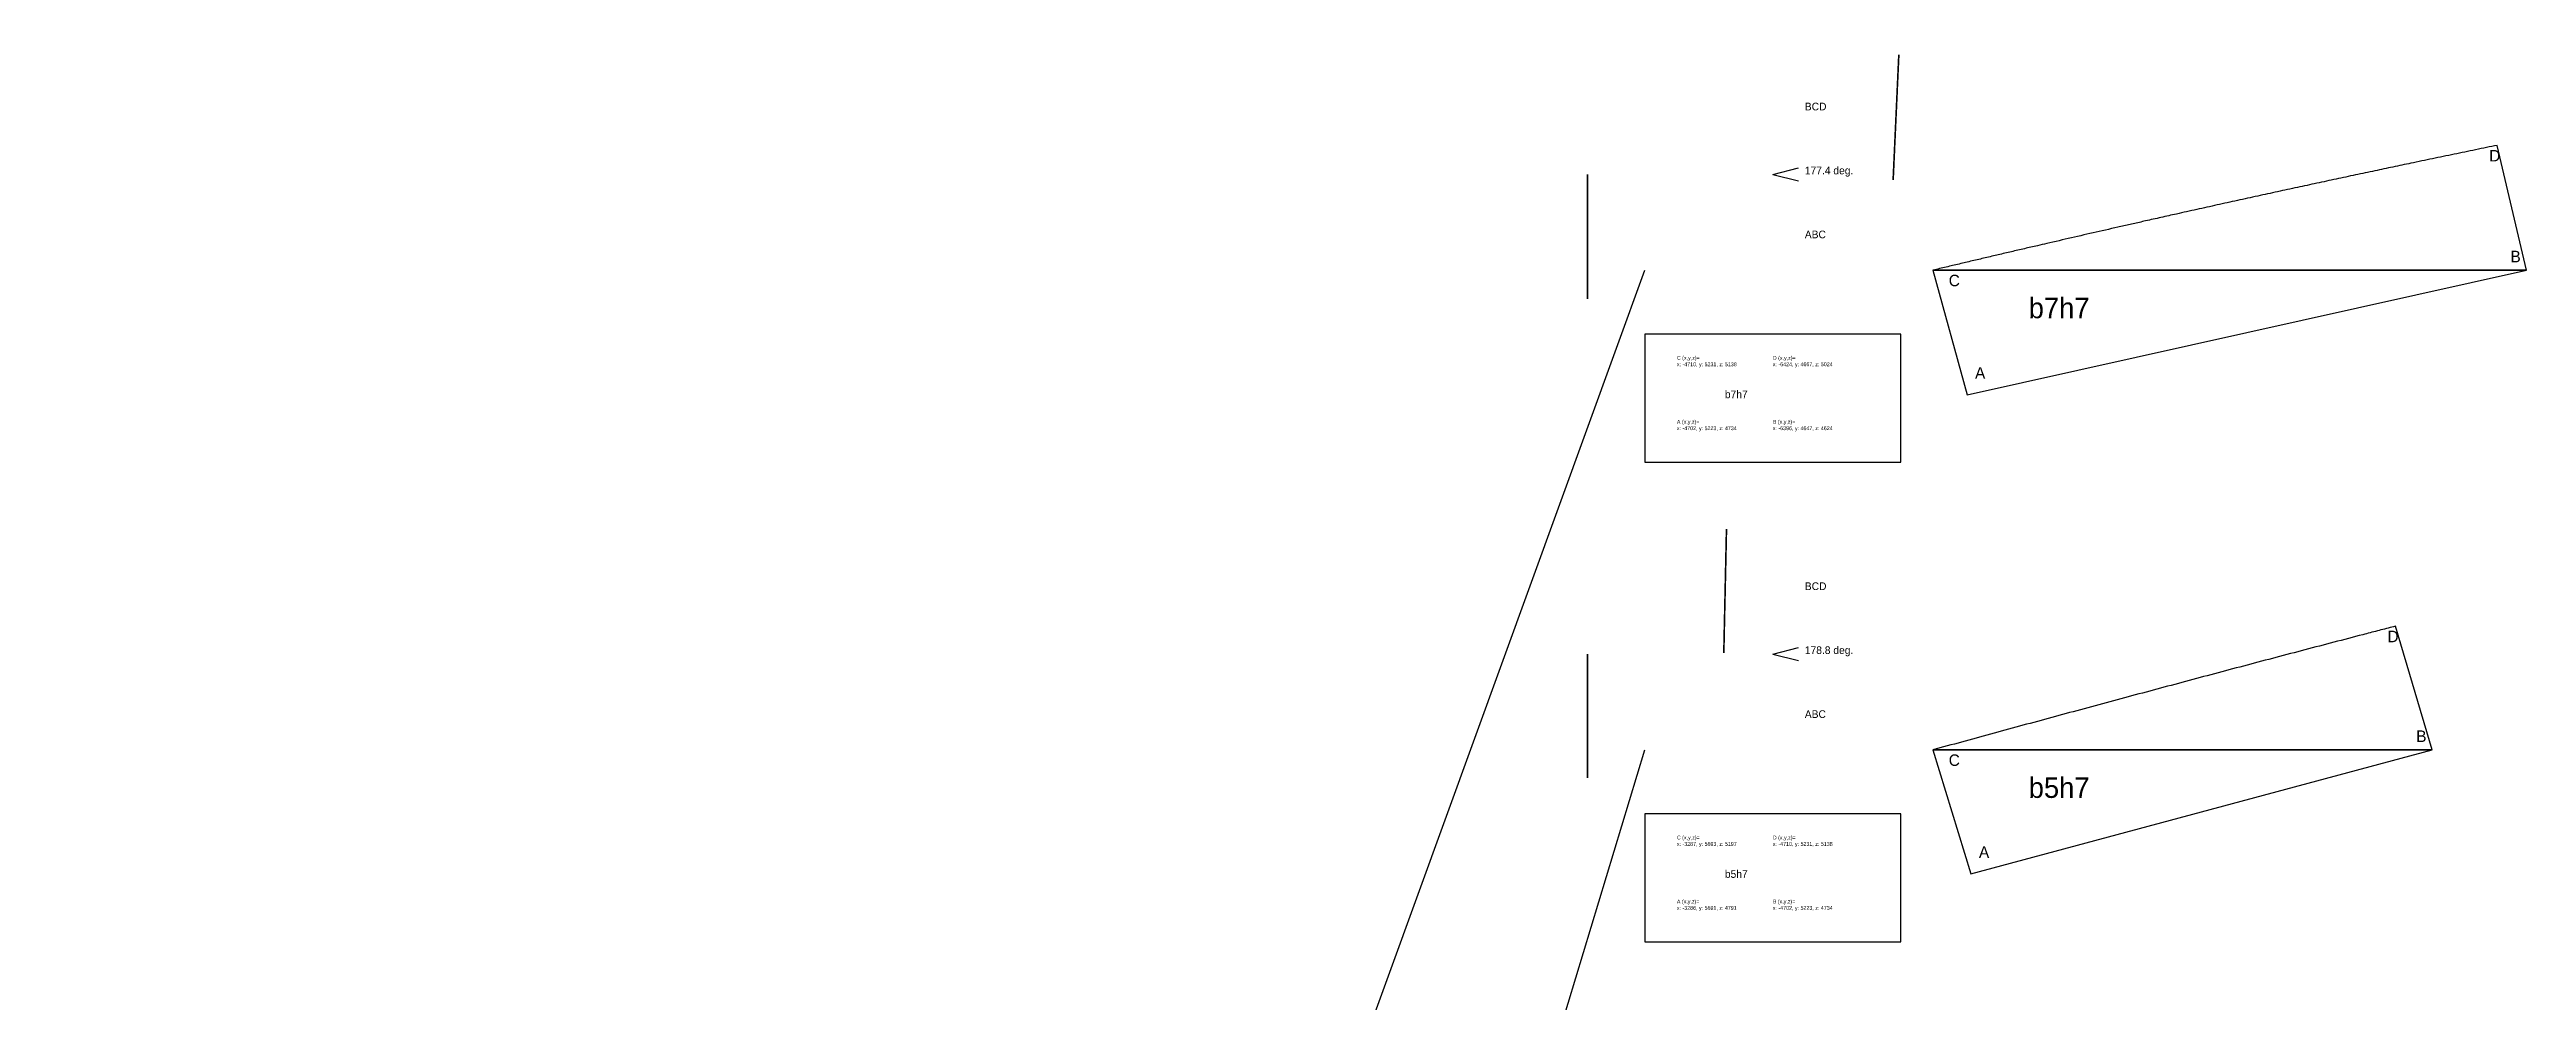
# Model space of a CAD drawing. Extents: x -14946 to 15402, y -21157 to 21439.
# Drawn here: x -4809 to 2936, y 18462 to 21439 of the extents above; entities that cross this region are included whole.
import ezdxf

# ---------------------------------------------------------------- set-up
doc = ezdxf.new("R2010")
doc.units = 0
doc.header["$MEASUREMENT"] = 0
for name, color, linetype in [('08-connection.topRing', 7, 'CONTINUOUS'), ('08-text.topRing', 7, 'CONTINUOUS'), ('50_RING_TOP_PLINES', 1, 'CONTINUOUS')]:
    doc.layers.add(name, color=color, linetype=linetype)

msp = doc.modelspace()

# ---------------------------------------------------------------- linework, layer by layer
at = {"layer": '08-connection.topRing', "linetype": 'Continuous'}
for p, q in [((-5563.297149017779, 4945.01245872568, 4879.000278810807), (179.1578674930934, 20748.63000742503)), ((-3998.019677760299, 5461.14218394328, 4964.59275118691), (179.1578674930934, 19248.63000742503))]:
    msp.add_line(p, q, dxfattribs=at)
at = {"layer": '08-text.topRing', "linetype": 'Continuous'}
for p, q in [((579.1578674930934, 21048.63000742503), (659.1578674930934, 21068.63000742503)), ((579.1578674930934, 21048.63000742503), (659.1578674930934, 21028.63000742503)), ((579.1578674930934, 19548.63000742503), (659.1578674930934, 19568.63000742503)), ((579.1578674930934, 19548.63000742503), (659.1578674930934, 19528.63000742503))]:
    msp.add_line(p, q, dxfattribs=at)
for points in [[(179.1578674930934, 20148.63000742503), (979.1578674930934, 20148.63000742503), (979.1578674930934, 20548.63000742503), (179.1578674930934, 20548.63000742503)], [(179.1578674930934, 18648.63000742503), (979.1578674930934, 18648.63000742503), (979.1578674930934, 19048.63000742503), (179.1578674930934, 19048.63000742503)]]:
    msp.add_lwpolyline(points, close=True, dxfattribs=at)
at = {"layer": '50_RING_TOP_PLINES', "color": 3, "extrusion": (-0.9989700522034193, 0.04537438485154892, -2.033620611352482e-07)}
msp.add_lwpolyline([(-21053.23826086802, -0.0346788603640134), (-21053.22994929771, -1856.434160441661), (-21443.91943201061, -1765.006829184246), (-21442.18903450165, -1756.583141056389), (-21440.45657865563, -1748.155428608712), (-21438.72219415364, -1739.724300686951), (-21436.9860106768, -1731.290366136841), (-21435.24815790622, -1722.854233804115), (-21433.50876552302, -1714.416512534508), (-21431.76796320831, -1705.977811173755), (-21430.02588064319, -1697.538738567592), (-21428.28264750878, -1689.09990356175), (-21426.5383934862, -1680.661915001963), (-21424.79324825654, -1672.225381733969), (-21423.04734150094, -1663.790912603499), (-21421.30080290048, -1655.359116456287), (-21419.55376213631, -1646.930602138072), (-21417.80634888951, -1638.505978494584), (-21416.0586928412, -1630.085854371561), (-21414.30901478303, -1621.66164938806), (-21412.55768360951, -1613.235138814332), (-21410.8047749218, -1604.806685535325), (-21409.05036432111, -1596.376652435986), (-21407.29452740861, -1587.945402401263), (-21405.53733978549, -1579.513298316107), (-21403.77887705292, -1571.080703065463), (-21402.01921481211, -1562.647979534281), (-21400.25842866422, -1554.215490607514), (-21398.49659421045, -1545.783599170104), (-21396.73378705198, -1537.352668107), (-21394.97008279, -1528.92306030315), (-21393.20555702567, -1520.495138643505), (-21391.44028536021, -1512.069266013017), (-21389.67434339478, -1503.645805296626), (-21387.90780673057, -1495.225119379284), (-21386.43085510975, -1488.189127998114), (-21384.9523764292, -1481.149797299699), (-21383.47247171538, -1474.107629019346), (-21381.99124199475, -1467.063124892354), (-21380.50878829376, -1460.016786654013), (-21379.02521163887, -1452.96911603963), (-21377.54061305652, -1445.920614784504), (-21376.05509357318, -1438.871784623931), (-21374.5687542153, -1431.823127293213), (-21373.08169600934, -1424.775144527647), (-21371.59401998174, -1417.728338062536), (-21370.10582715898, -1410.683209633175), (-21368.61721856749, -1403.640260974866), (-21367.12829523374, -1396.599993822905), (-21365.63915818417, -1389.562909912592), (-21364.14990844525, -1382.52951097923), (-21362.54223387264, -1374.941573114028), (-21360.93386041472, -1367.355280654379), (-21359.32476657372, -1359.770538479901), (-21357.71493085186, -1352.187251470209), (-21356.10433175139, -1344.605324504927), (-21354.49294777451, -1337.024662463668), (-21352.88075742347, -1329.44517022605), (-21351.26773920049, -1321.866752671696), (-21349.65387160781, -1314.289314680217), (-21348.03913314764, -1306.712761131235), (-21346.42350232222, -1299.136996904368), (-21344.80695763378, -1291.561926879232), (-21343.18947758454, -1283.987455935443), (-21341.57104067674, -1276.413488952624), (-21339.95162541261, -1268.839930810392), (-21338.33121029436, -1261.266686388363), (-21336.70977382423, -1253.693660566156), (-21335.08729450446, -1246.120758223386), (-21333.46375083727, -1238.547884239674), (-21331.83912132488, -1230.974943494634), (-21330.21338446953, -1223.401840867892), (-21328.58651877343, -1215.828481239057), (-21326.95850273885, -1208.254769487754), (-21325.32931486797, -1200.680610493595), (-21323.69893366305, -1193.105909136204), (-21322.06733762631, -1185.530570295189), (-21320.43450525999, -1177.954498850183), (-21318.80041506629, -1170.37759968079), (-21317.16504554746, -1162.799777666632), (-21315.52837520573, -1155.220937687331), (-21313.89038254332, -1147.640984622504), (-21312.25104606246, -1140.059823351761), (-21310.57380978058, -1132.30857185052), (-21308.89588445085, -1124.559367237868), (-21307.2172146641, -1116.811950559031), (-21305.53774501118, -1109.066062859235), (-21303.85742008295, -1101.321445183706), (-21302.17618447023, -1093.577838577669), (-21300.49398276388, -1085.834984086345), (-21298.81075955475, -1078.092622754968), (-21297.12645943368, -1070.350495628756), (-21295.44102699149, -1062.60834375294), (-21293.75440681906, -1054.865908172741), (-21292.06654350723, -1047.122929933386), (-21290.37738164682, -1039.379150080102), (-21288.6868658287, -1031.634309658109), (-21286.9949406437, -1023.88814971264), (-21285.30155068267, -1016.140411288914), (-21283.56268393242, -1008.189926777137), (-21281.82298705419, -1000.241043712023), (-21280.08243817717, -992.2936723974344), (-21278.34101543061, -984.3477231372258), (-21276.59869694369, -976.4031062352501), (-21274.85546084565, -968.4597319953748), (-21273.11128526569, -960.5175107214557), (-21271.36614833304, -952.5763527173496), (-21269.62002817689, -944.6361682869147), (-21267.87290292647, -936.6968677340108), (-21266.12475071099, -928.758361362494), (-21264.37554965966, -920.8205594762242), (-21262.6252779017, -912.883372379057), (-21260.87391356633, -904.9467103748575), (-21259.12143478274, -897.0104837674768), (-21257.36781968018, -889.074602860777), (-21255.61304638783, -881.1389779586145), (-21253.85709303493, -873.2035193648463), (-21252.09993775068, -865.2681373833337), (-21250.34155866429, -857.3327423179359), (-21248.58193390498, -849.397244472507), (-21246.82104160198, -841.4615541509064), (-21245.05885988448, -833.525581656996), (-21243.2953668817, -825.5892372946296), (-21241.53054072286, -817.6524313676676), (-21239.76435953717, -809.7150741799679), (-21237.99680145385, -801.7770760353899), (-21236.22784460211, -793.8383472377898), (-21234.45746711115, -785.8987980910273), (-21232.68564711022, -777.9583388989626), (-21230.9123627285, -770.0168799654482), (-21229.13759209522, -762.0743315943474), (-21227.78531733228, -756.0262939275716), (-21226.4323326347, -749.9783097674635), (-21225.07864104936, -743.930393553294), (-21223.72424562319, -737.8825597243399), (-21222.36914940309, -731.8348227198752), (-21221.01335543596, -725.787196979175), (-21219.65686676875, -719.73969694151), (-21218.29968644832, -713.692337046156), (-21216.94181752162, -707.6451317323916), (-21215.58326303553, -701.598095439486), (-21214.22402603699, -695.5512426067139), (-21212.86410957289, -689.5045876733557), (-21211.50351669014, -683.4581450786773), (-21210.14225043567, -677.4119292619555), (-21208.78031385637, -671.3659546624676), (-21207.41770999916, -665.3202357194835), (-21206.33275544493, -660.5087137155583), (-21205.24701829257, -655.6957539807352), (-21204.16051050574, -650.8814059271833), (-21203.07324404815, -646.065718967082), (-21201.98523088347, -641.2487425125983), (-21200.89648297537, -636.4305259759099), (-21199.80701228755, -631.6111187691952), (-21198.71683078367, -626.790570304617), (-21197.62595042743, -621.9689299943581), (-21196.53438318251, -617.1462472505874), (-21195.44214101259, -612.3225714854824), (-21194.34923588133, -607.4979521112109), (-21193.25567975244, -602.6724385399524), (-21192.1614845896, -597.8460801838822), (-21191.06666235646, -593.0189264551705), (-21189.97122501674, -588.1910267659886), (-21188.87518453409, -583.3624305285136), (-21187.77855287222, -578.5331871549181), (-21185.58356386548, -568.8729566480644), (-21183.38635370599, -559.2107305428146), (-21181.18701810317, -549.5469041365633), (-21178.98565276651, -539.8818727266957), (-21176.78235340542, -530.2160316106048), (-21174.57721572937, -520.549776085678), (-21172.37033544782, -510.8835014493069), (-21170.16180827019, -501.2176029988838), (-21167.95172990597, -491.552476031797), (-21165.74019606458, -481.8885158454352), (-21163.52730245548, -472.2261177371918), (-21161.31314478813, -462.5656770044516), (-21159.09781877196, -452.9075889446106), (-21156.88142011644, -443.2522488550532), (-21154.66404453101, -433.6000520331754), (-21152.44578772512, -423.9513937763649), (-21150.22674540822, -414.3066693820101), (-21148.00701328977, -404.6662741475018), (-21145.78668707922, -395.0306033702302), (-21143.565862486, -385.4000523475875), (-21141.34463521958, -375.7750163769617), (-21139.12310098941, -366.1558907557445), (-21136.90135550494, -356.5430707813224), (-21135.21584240288, -349.255172497117), (-21133.52941307615, -341.967465307912), (-21131.84206942299, -334.6799697607323), (-21130.15381334164, -327.3927064026063), (-21128.96659359051, -322.2706425825903), (-21127.7797820117, -317.1524165753474), (-21126.59331894566, -312.037780096289), (-21125.40714473283, -306.9264848608241), (-21124.22119971368, -301.8182825843627), (-21123.03542422865, -296.7129249823136), (-21121.84975861818, -291.610163770094), (-21120.66414322273, -286.509750663105), (-21119.47851838276, -281.4114373767613), (-21118.29282443869, -276.3149756264729), (-21117.10700173098, -271.2201171276505), (-21115.9209906001, -266.1266135956999), (-21114.73473138647, -261.0342167460378), (-21113.54816443055, -255.9426782940696), (-21112.3612300728, -250.8517499552067), (-21111.17386865366, -245.7611834448601), (-21109.98602051357, -240.6707304784402), (-21108.797625993, -235.580142771354), (-21107.60862543238, -230.4891720390172), (-21106.41895917217, -225.397569996834), (-21105.22856755281, -220.3050883602186), (-21104.03739091477, -215.211478844581), (-21102.84536959847, -210.1164931653282), (-21101.65244394438, -205.0198830378721), (-21100.45855429294, -199.9214001776245), (-21099.26364098461, -194.8207962999935), (-21098.06764435982, -189.7178231203903), (-21096.87050475903, -184.6122323542247), (-21095.6721625227, -179.5037757169058), (-21094.47255799126, -174.3922049238481), (-21093.27163150518, -169.277271690455), (-21092.06932340488, -164.1587277321398), (-21090.86702480656, -159.0424973983652), (-21089.66499727109, -153.9296904745929), (-21088.46319006888, -148.8200864608674), (-21087.26155247035, -143.7134648572349), (-21086.06003374592, -138.6096051637443), (-21084.85858316598, -133.50828688044), (-21083.65715000096, -128.4092895073697), (-21082.45568352125, -123.3123925445803), (-21081.25413299728, -118.2173754921209), (-21080.05244769947, -113.1240178500344), (-21078.8505768982, -108.0320991183696), (-21077.64846986391, -102.9413987971764), (-21076.446075867, -97.85169638649609), (-21075.24334417787, -92.76277138637681), (-21074.04022406696, -87.67440329686909), (-21072.83666480466, -82.58637161801667), (-21071.63261566139, -77.49845584986498), (-21070.42802590755, -72.41043549246426), (-21069.22284481357, -67.322090045858), (-21068.01702164984, -62.23319901009556), (-21066.81050568679, -57.14354188522276), (-21065.60324619482, -52.05289817128387), (-21064.39519244435, -46.96104736833362), (-21063.18629370579, -41.86776897641011), (-21061.97649924954, -36.77284249556337), (-21060.76575834603, -31.67604742584146), (-21059.55402026566, -26.57716326729211), (-21058.34123427883, -21.4759695199566), (-21057.12734965597, -16.37224568388672), (-21055.91231566749, -11.26577125912696), (-21054.6960815838, -6.156325745726366), (-21053.23826086802, -0.03467886036310391)], dxfattribs=at)
at = {"layer": '50_RING_TOP_PLINES', "color": 3, "extrusion": (2.033620608576925e-07, 4.758984240016417e-08, -0.9999999999999782)}
msp.add_lwpolyline([(-1079.192622920729, 20748.63831899531), (-2935.592104502027, 20748.63000742498), (-2844.164773244617, 21139.31949013788), (-2835.741085116759, 21137.58909262892), (-2827.313372669082, 21135.8566367829), (-2818.882244747321, 21134.12225228091), (-2810.448310197211, 21132.38606880407), (-2802.012177864486, 21130.64821603349), (-2793.574456594879, 21128.90882365029), (-2785.135755234127, 21127.16802133558), (-2776.696682627961, 21125.42593877046), (-2768.25784762212, 21123.68270563605), (-2759.819859062334, 21121.93845161347), (-2751.383325794338, 21120.19330638382), (-2742.948856663868, 21118.44739962821), (-2734.517060516658, 21116.70086102776), (-2726.088546198443, 21114.95382026358), (-2717.663922554954, 21113.20640701678), (-2709.24379843193, 21111.45875096847), (-2700.81959344843, 21109.7090729103), (-2692.393082874702, 21107.95774173678), (-2683.964629595695, 21106.20483304907), (-2675.534596496356, 21104.45042244838), (-2667.103346461633, 21102.69458553588), (-2658.671242376477, 21100.93739791275), (-2650.238647125833, 21099.17893518019), (-2641.805923594651, 21097.41927293938), (-2633.373434667883, 21095.6584867915), (-2624.941543230474, 21093.89665233772), (-2616.510612167369, 21092.13384517925), (-2608.08100436352, 21090.37014091727), (-2599.653082703875, 21088.60561515295), (-2591.227210073386, 21086.84034348748), (-2582.803749356995, 21085.07440152205), (-2574.383063439655, 21083.30786485784), (-2567.347072058483, 21081.83091323702), (-2560.307741360069, 21080.35243455647), (-2553.265573079715, 21078.87252984265), (-2546.221068952724, 21077.39130012202), (-2539.174730714383, 21075.90884642104), (-2532.127060099999, 21074.42526976614), (-2525.078558844875, 21072.94067118379), (-2518.029728684302, 21071.45515170046), (-2510.981071353583, 21069.96881234258), (-2503.933088588016, 21068.48175413661), (-2496.886282122906, 21066.99407810902), (-2489.841153693545, 21065.50588528625), (-2482.798205035236, 21064.01727669476), (-2475.757937883275, 21062.52835336101), (-2468.720853972962, 21061.03921631144), (-2461.6874550396, 21059.54996657253), (-2454.099517174398, 21057.94229199992), (-2446.513224714749, 21056.33391854199), (-2438.928482540271, 21054.72482470099), (-2431.345195530579, 21053.11498897914), (-2423.763268565296, 21051.50438987866), (-2416.182606524037, 21049.89300590178), (-2408.603114286419, 21048.28081555074), (-2401.024696732065, 21046.66779732777), (-2393.447258740586, 21045.05392973508), (-2385.870705191604, 21043.43919127491), (-2378.294940964737, 21041.82356044949), (-2370.719870939601, 21040.20701576105), (-2363.145399995813, 21038.58953571182), (-2355.571433012994, 21036.97109880402), (-2347.997874870761, 21035.35168353988), (-2340.424630448731, 21033.73126842163), (-2332.851604626524, 21032.10983195151), (-2325.278702283754, 21030.48735263174), (-2317.705828300043, 21028.86380896454), (-2310.132887555004, 21027.23917945215), (-2302.559784928261, 21025.6134425968), (-2294.986425299425, 21023.98657690071), (-2287.412713548122, 21022.35856086612), (-2279.838554553963, 21020.72937299525), (-2272.263853196572, 21019.09899179033), (-2264.688514355558, 21017.46739575359), (-2257.112442910551, 21015.83456338726), (-2249.535543741159, 21014.20047319356), (-2241.957721727001, 21012.56510367474), (-2234.3788817477, 21010.928433333), (-2226.798928682872, 21009.29044067059), (-2219.21776741213, 21007.65110418974), (-2211.466515910889, 21005.97386790786), (-2203.717311298237, 21004.29594257812), (-2195.969894619399, 21002.61727279137), (-2188.224006919605, 21000.93780313846), (-2180.479389244075, 20999.25747821022), (-2172.735782638037, 20997.57624259751), (-2164.992928146714, 20995.89404089116), (-2157.250566815336, 20994.21081768203), (-2149.508439689124, 20992.52651756095), (-2141.766287813309, 20990.84108511877), (-2134.02385223311, 20989.15446494634), (-2126.280873993754, 20987.4666016345), (-2118.53709414047, 20985.77743977409), (-2110.792253718478, 20984.08692395597), (-2103.046093773009, 20982.39499877098), (-2095.298355349284, 20980.70160880995), (-2087.347870837506, 20978.9627420597), (-2079.398987772392, 20977.22304518146), (-2071.451616457803, 20975.48249630445), (-2063.505667197594, 20973.74107355789), (-2055.56105029562, 20971.99875507097), (-2047.617676055744, 20970.25551897293), (-2039.675454781825, 20968.51134339297), (-2031.734296777718, 20966.76620646032), (-2023.794112347284, 20965.02008630417), (-2015.854811794379, 20963.27296105375), (-2007.916305422862, 20961.52480883827), (-1999.978503536591, 20959.77560778694), (-1992.041316439425, 20958.02533602898), (-1984.104654435226, 20956.2739716936), (-1976.168427827845, 20954.52149291003), (-1968.232546921145, 20952.76787780746), (-1960.296922018983, 20951.01310451511), (-1952.361463425215, 20949.25715116221), (-1944.426081443702, 20947.49999587796), (-1936.490686378304, 20945.74161679157), (-1928.555188532875, 20943.98199203227), (-1920.619498211275, 20942.22109972926), (-1912.683525717364, 20940.45891801175), (-1904.747181354998, 20938.69542500898), (-1896.810375428036, 20936.93059885014), (-1888.873018240336, 20935.16441766445), (-1880.935020095758, 20933.39685958113), (-1872.996291298158, 20931.62790272939), (-1865.056742151395, 20929.85752523844), (-1857.11628295933, 20928.0857052375), (-1849.174824025816, 20926.31242085578), (-1841.232275654715, 20924.5376502225), (-1835.184237987939, 20923.18537545956), (-1829.136253827831, 20921.83239076198), (-1823.088337613661, 20920.47869917665), (-1817.040503784708, 20919.12430375047), (-1810.992766780244, 20917.76920753036), (-1804.945141039542, 20916.41341356325), (-1798.897641001878, 20915.05692489602), (-1792.850281106524, 20913.6997445756), (-1786.80307579276, 20912.3418756489), (-1780.756039499854, 20910.98332116281), (-1774.709186667081, 20909.62408416427), (-1768.662531733723, 20908.26416770017), (-1762.616089139045, 20906.90357481742), (-1756.569873322323, 20905.54230856295), (-1750.523898722835, 20904.18037198365), (-1744.478179779851, 20902.81776812644), (-1739.666657775926, 20901.73281357221), (-1734.853698041103, 20900.64707641984), (-1730.039349987551, 20899.56056863302), (-1725.223663027449, 20898.47330217543), (-1720.406686572966, 20897.38528901074), (-1715.588470036277, 20896.29654110265), (-1710.769062829563, 20895.20707041483), (-1705.948514364985, 20894.11688891095), (-1701.126874054726, 20893.02600855472), (-1696.304191310955, 20891.93444130979), (-1691.480515545849, 20890.84219913986), (-1686.655896171579, 20889.74929400861), (-1681.83038260032, 20888.65573787972), (-1677.00402424425, 20887.56154271687), (-1672.176870515538, 20886.46672048374), (-1667.348970826356, 20885.37128314402), (-1662.520374588881, 20884.27524266137), (-1657.691131215285, 20883.1786109995), (-1648.030900708431, 20880.98362199276), (-1638.368674603182, 20878.78641183327), (-1628.70484819693, 20876.58707623045), (-1619.039816787063, 20874.38571089378), (-1609.373975670972, 20872.1824115327), (-1599.707720146046, 20869.97727385665), (-1590.041445509674, 20867.7703935751), (-1580.375547059251, 20865.56186639748), (-1570.710420092164, 20863.35178803325), (-1561.046459905803, 20861.14025419186), (-1551.384061797559, 20858.92736058277), (-1541.723621064819, 20856.71320291541), (-1532.065533004978, 20854.49787689924), (-1522.41019291542, 20852.28147824372), (-1512.757996093543, 20850.06410265829), (-1503.109337836732, 20847.8458458524), (-1493.464613442376, 20845.62680353551), (-1483.824218207869, 20843.40707141706), (-1474.188547430597, 20841.1867452065), (-1464.557996407955, 20838.96592061329), (-1454.932960437328, 20836.74469334687), (-1445.313834816112, 20834.5231591167), (-1435.70101484169, 20832.30141363222), (-1428.413116557484, 20830.61590053016), (-1421.125409368279, 20828.92947120343), (-1413.837913821099, 20827.24212755027), (-1406.550650462973, 20825.55387146892), (-1401.428586642957, 20824.36665171779), (-1396.310360635714, 20823.17984013898), (-1391.195724156656, 20821.99337707294), (-1386.084428921191, 20820.80720286012), (-1380.976226644729, 20819.62125784096), (-1375.870869042681, 20818.43548235593), (-1370.768107830461, 20817.24981674547), (-1365.667694723472, 20816.06420135002), (-1360.569381437128, 20814.87857651004), (-1355.47291968684, 20813.69288256597), (-1350.378061188016, 20812.50705985827), (-1345.284557656066, 20811.32104872738), (-1340.192160806404, 20810.13478951375), (-1335.100622354437, 20808.94822255784), (-1330.009694015573, 20807.76128820008), (-1324.919127505227, 20806.57392678094), (-1319.828674538807, 20805.38607864086), (-1314.738086831721, 20804.19768412028), (-1309.647116099384, 20803.00868355966), (-1304.555514057201, 20801.81901729945), (-1299.463032420585, 20800.6286256801), (-1294.369422904947, 20799.43744904205), (-1289.274437225694, 20798.24542772576), (-1284.177827098239, 20797.05250207166), (-1279.079344237991, 20795.85861242023), (-1273.97874036036, 20794.66369911189), (-1268.875767180757, 20793.46770248711), (-1263.77017641459, 20792.27056288632), (-1258.661719777272, 20791.07222064998), (-1253.550148984214, 20789.87261611855), (-1248.435215750821, 20788.67168963246), (-1243.316671792507, 20787.46938153217), (-1238.200441458732, 20786.26708293384), (-1233.087634534959, 20785.06505539837), (-1227.978030521234, 20783.86324819616), (-1222.8714089176, 20782.66161059764), (-1217.767549224109, 20781.4600918732), (-1212.666230940807, 20780.25864129327), (-1207.567233567736, 20779.05720812824), (-1202.470336604945, 20777.85574164854), (-1197.375319552487, 20776.65419112457), (-1192.281961910401, 20775.45250582675), (-1187.190043178736, 20774.25063502549), (-1182.099342857543, 20773.0485279912), (-1177.009640446863, 20771.84613399428), (-1171.920715446743, 20770.64340230516), (-1166.832347357236, 20769.44028219425), (-1161.744315678382, 20768.23672293195), (-1156.656399910232, 20767.03267378867), (-1151.56837955283, 20765.82808403484), (-1146.480034106224, 20764.62290294085), (-1141.391143070462, 20763.41707977713), (-1136.301485945589, 20762.21056381407), (-1131.21084223165, 20761.00330432211), (-1126.118991428699, 20759.79525057163), (-1121.025713036777, 20758.58635183307), (-1115.930786555929, 20757.37655737683), (-1110.833991486207, 20756.16581647331), (-1105.735107327658, 20754.95407839294), (-1100.633913580322, 20753.74129240612), (-1095.530189744253, 20752.52740778326), (-1090.423715319493, 20751.31237379478), (-1085.314269806093, 20750.09613971109), (-1079.192622920728, 20748.63831899531)], dxfattribs=at)
at = {"layer": '50_RING_TOP_PLINES', "extrusion": (1, 2.619622184105162e-15, 4.05231403988182e-15)}
msp.add_lwpolyline([(21048.6383277307, 0.002293370848219205), (20659.58178417017, -107.2354659717274), (21048.63000742504, -1856.434237008993), (21048.6383277307, 0.002293370848219205)], dxfattribs=at)
at = {"layer": '50_RING_TOP_PLINES'}
msp.add_lwpolyline([(1079.155574122244, 20748.6383277307), (1186.393333464819, 20359.58178417018), (2935.592104502085, 20748.63000742504), (1079.155574122244, 20748.6383277307)], dxfattribs=at)
at = {"layer": '50_RING_TOP_PLINES', "color": 3, "extrusion": (-0.9997630181336453, 0.0217694182812637, -1.794237702856805e-09)}
msp.add_lwpolyline([(-19556.60539515606, 3.943539828647382e-05), (-19556.60526646954, -1561.716757864076), (-19943.47571426181, -1446.872420585561), (-19942.01183372324, -1441.207196721504), (-19940.54738817685, -1435.54211932109), (-19939.08238228188, -1429.877187092874), (-19937.61682069755, -1424.212398745419), (-19936.15070808312, -1418.547752987294), (-19934.6840490978, -1412.883248527054), (-19933.21684840084, -1407.21888407326), (-19931.74911065146, -1401.554658334478), (-19930.28067438345, -1395.889931505115), (-19928.81170869984, -1390.225342070735), (-19927.34221723342, -1384.560889010955), (-19925.872203617, -1378.8965713054), (-19924.40322354717, -1373.238365699284), (-19922.93372913381, -1367.580293651797), (-19921.46774555458, -1361.937832197309), (-19920.00125743105, -1356.295501854099), (-19918.52729073738, -1350.626457767216), (-19917.05282691167, -1344.957543734761), (-19914.10241849606, -1333.620102802586), (-19911.15005344814, -1322.283172996483), (-19908.19575303184, -1310.946748255348), (-19905.23953851109, -1299.610822518089), (-19902.28143114982, -1288.275389723609), (-19899.32145221194, -1276.940443810809), (-19896.35962296139, -1265.605978718596), (-19893.40191931605, -1254.294799719271), (-19890.44238242415, -1242.98410024542), (-19887.49012793655, -1231.708669808701), (-19884.52680989439, -1220.39843172727), (-19881.55896056761, -1209.078287399113), (-19878.589325566, -1197.75861212028), (-19875.61793118282, -1186.439398552284), (-19872.64480371137, -1175.120639356635), (-19869.67046617149, -1163.804216534515), (-19866.69444975731, -1152.488236990163), (-19863.71678090714, -1141.172693397591), (-19860.73748605925, -1129.857578430818), (-19857.75659165192, -1118.542884763854), (-19854.77412412345, -1107.228605070716), (-19851.7901099121, -1095.914732025414), (-19848.80457545618, -1084.601258301964), (-19845.81800391246, -1073.289897063527), (-19842.8299692256, -1061.978923669824), (-19839.84049538132, -1050.668331501802), (-19836.84960636538, -1039.358113940409), (-19833.85732616351, -1028.048264366588), (-19830.86367876147, -1016.738776161292), (-19827.868688145, -1005.429642705469), (-19824.87237829983, -994.1208573800643), (-19821.87392697676, -982.8092492119844), (-19818.87417856853, -971.4979861268098), (-19815.87313847373, -960.1870664582605), (-19812.87081209099, -948.8764885400524), (-19809.86720481891, -937.5662507059001), (-19806.86232205612, -926.2563512895163), (-19803.85616920121, -914.9467886246197), (-19800.8487516528, -903.6375610449248), (-19797.84071807828, -892.3311099356831), (-19794.83141257912, -881.0249972930752), (-19791.82028795544, -869.7171940445803), (-19788.80787303661, -858.4097344636783), (-19785.79483340046, -847.1051633832268), (-19782.78048139653, -835.8009425849355), (-19779.76480672755, -824.4970745666396), (-19776.74779909621, -813.1935618261687), (-19773.72598297306, -801.8774299740251), (-19770.70368280248, -790.564897436278), (-19767.68666048325, -779.2775112754786), (-19764.66829936182, -767.9904830504252), (-19761.64726390014, -756.6987999799638), (-19758.6249069911, -745.4074709481653), (-19755.601244968, -734.1164913395633), (-19752.57629416417, -722.8258565386911), (-19749.61802724449, -711.7889507544904), (-19746.64475077745, -700.7006724915606), (-19743.65739818638, -689.564464704528), (-19740.65690289459, -678.3837703480164), (-19737.64419832537, -667.1620323766537), (-19734.62021790203, -655.902693745064), (-19731.58589504789, -644.609197407869), (-19728.54216318624, -633.2849863197004), (-19725.4899557404, -621.9335034351802), (-19722.43020613368, -610.5581917089326), (-19719.36384778937, -599.1624940955879), (-19716.29181413078, -587.749853549766), (-19713.21503858123, -576.3237130260972), (-19710.13445456402, -564.8875154792039), (-19707.05099550245, -553.4447038637119), (-19703.96559481984, -541.9987211342458), (-19700.87918593949, -530.5530102454319), (-19697.7927022847, -519.1110141518976), (-19691.62324434506, -496.2519381691624), (-19685.46468838738, -473.4490368230433), (-19679.3245017981, -450.7298537505428), (-19676.26363057487, -439.4102639534642), (-19673.21015196368, -428.1219325886668), (-19670.16499938781, -416.8683026107757), (-19667.12910627057, -405.6528169744155), (-19664.10340603529, -394.4789186342147), (-19661.08883210525, -383.3500505447971), (-19658.08631790377, -372.2696556607859), (-19655.09679685415, -361.2411769368098), (-19652.03416452118, -349.9470626529521), (-19648.97050909978, -338.6532275483962), (-19645.90583343251, -327.3596707067065), (-19642.84014036186, -316.0663912114514), (-19639.77343273038, -304.773388146195), (-19636.70571338058, -293.480660594505), (-19633.63698515498, -282.1882076399499), (-19630.56725089612, -270.896028366093), (-19627.49651344651, -259.6041218565033), (-19624.42477564868, -248.3124871947457), (-19621.35204034515, -237.0211234643893), (-19618.27831037845, -225.7300297489971), (-19615.2035885911, -214.4392051321395), (-19612.12787782561, -203.1486486973795), (-19605.97350073038, -180.5683367084272), (-19602.8955983635, -169.2813791870811), (-19599.81670696435, -157.994692118475), (-19596.73682540993, -146.7082756685619), (-19593.65595257724, -135.4221300032972), (-19590.57408734327, -124.1362552886368), (-19587.49122858502, -112.8506516905362), (-19584.40737517949, -101.5653193749491), (-19581.32252600368, -90.28025850783033), (-19578.23762013162, -78.99890469386182), (-19575.15171909596, -67.71782329219977), (-19572.06482290896, -56.4370141579462), (-19568.97693158291, -45.15647714620246), (-19565.88645526817, -33.87040637674686), (-19562.79498375303, -22.58460817122436), (-19559.70120670134, -11.29429876909198), (-19559.65283092479, -11.11782577164494), (-19559.60443680279, -10.94135783588926), (-19559.55602522875, -10.76489471531367), (-19559.50759709605, -10.58843616340554), (-19559.41069472832, -10.23553177952889), (-19559.31373684678, -9.882642712154661), (-19559.21673059861, -9.529766989172042), (-19559.11968313103, -9.17690263847207), (-19558.92549312635, -8.47120016549188), (-19558.34267715407, -6.354160582080153), (-19558.148513769, -5.648450743227197), (-19558.0514846024, -5.295581328491646), (-19557.95449998268, -4.942699620737851), (-19557.85756705702, -4.589803647857972), (-19557.80912221297, -4.413349695711341), (-19557.76069297263, -4.23689143774349), (-19557.7122802294, -4.060428627439969), (-19557.66388487669, -3.883961018286564), (-19557.61550780789, -3.707488363770417), (-19557.56714991639, -3.531010417377993), (-19557.51881209561, -3.3545269325953), (-19557.47049523893, -3.178037662909256), (-19557.42220023977, -3.001542361806778), (-19557.3739279915, -2.825040782772284), (-19557.32567938754, -2.648532679294512), (-19557.27745532129, -2.472017804857878), (-19557.22925668614, -2.295495912952028), (-19557.18108437549, -2.118966757060697), (-19557.13293928274, -1.942430090668076), (-19557.08482230129, -1.765885667267221), (-19557.03673432454, -1.589333240339365), (-19556.98867624589, -1.412772563372336), (-19556.96465869754, -1.324489054088453), (-19556.94064895873, -1.236203389852598), (-19556.91664714115, -1.147915539850409), (-19556.89265335648, -1.059625473267296), (-19556.86866771636, -0.9713331592891234), (-19556.84469033251, -0.8830385671022112), (-19556.82072131657, -0.7947416658912868), (-19556.79676078023, -0.7064424248428972), (-19556.77280883517, -0.61814081314268), (-19556.74886559306, -0.5298367999762725), (-19556.72493116556, -0.4415303545309038), (-19556.70100566437, -0.353221445990392), (-19556.67708920115, -0.2649100435417387), (-19556.65318188757, -0.1765961163698995), (-19556.62928383532, -0.08827963366142112), (-19556.60539515606, 3.943539737697912e-05)], dxfattribs=at)
at = {"layer": '50_RING_TOP_PLINES', "color": 3, "extrusion": (1.794237536323351e-09, 5.326273311290207e-10, -1)}
msp.add_lwpolyline([(-1079.157827782355, 19248.63013611156), (-2640.874625081828, 19248.63000742503), (-2526.030287803312, 19635.50045521731), (-2520.365063939256, 19634.03657467874), (-2514.699986538842, 19632.57212913235), (-2509.035054310624, 19631.10712323738), (-2503.370265963172, 19629.64156165305), (-2497.705620205045, 19628.17544903861), (-2492.041115744805, 19626.70879005329), (-2486.376751291013, 19625.24158935633), (-2480.71252555223, 19623.77385160696), (-2475.047798722868, 19622.30541533895), (-2469.383209288486, 19620.83644965534), (-2463.718756228706, 19619.36695818892), (-2458.05443852315, 19617.89694457249), (-2452.396232917034, 19616.42796450267), (-2446.738160869549, 19614.9584700893), (-2441.09569941506, 19613.49248651007), (-2435.45336907185, 19612.02599838654), (-2429.784324984967, 19610.55203169287), (-2424.115410952513, 19609.07756786716), (-2412.777970020339, 19606.12715945156), (-2401.441040214235, 19603.17479440364), (-2390.104615473101, 19600.22049398734), (-2378.76868973584, 19597.26427946659), (-2367.43325694136, 19594.30617210531), (-2356.098311028561, 19591.34619316744), (-2344.763845936347, 19588.38436391688), (-2333.452666937023, 19585.42666027155), (-2322.141967463172, 19582.46712337965), (-2310.866537026453, 19579.51486889205), (-2299.556298945021, 19576.55155084988), (-2288.236154616865, 19573.58370152311), (-2276.916479338032, 19570.6140665215), (-2265.597265770037, 19567.64267213831), (-2254.278506574387, 19564.66954466686), (-2242.962083752265, 19561.69520712698), (-2231.646104207914, 19558.71919071281), (-2220.330560615341, 19555.74152186263), (-2209.015445648569, 19552.76222701474), (-2197.700751981606, 19549.78133260742), (-2186.386472288468, 19546.79886507894), (-2175.072599243165, 19543.8148508676), (-2163.759125519715, 19540.82931641168), (-2152.447764281279, 19537.84274486796), (-2141.136790887576, 19534.85471018109), (-2129.826198719553, 19531.86523633681), (-2118.515981158161, 19528.87434732087), (-2107.20613158434, 19525.88206711901), (-2095.896643379045, 19522.88841971697), (-2084.587509923221, 19519.8934291005), (-2073.278724597816, 19516.89711925533), (-2061.967116429735, 19513.89866793226), (-2050.655853344561, 19510.89891952402), (-2039.344933676013, 19507.89787942923), (-2028.034355757805, 19504.89555304648), (-2016.724117923652, 19501.89194577441), (-2005.414218507268, 19498.88706301161), (-1994.104655842371, 19495.8809101567), (-1982.795428262677, 19492.87349260829), (-1971.488977153434, 19489.86545903378), (-1960.182864510827, 19486.85615353461), (-1948.875061262332, 19483.84502891094), (-1937.56760168143, 19480.8326139921), (-1926.263030600977, 19477.81957435595), (-1914.958809802687, 19474.80522235203), (-1903.654941784392, 19471.78954768305), (-1892.35142904392, 19468.77254005171), (-1881.035297191776, 19465.75072392856), (-1869.72276465403, 19462.72842375797), (-1858.43537849323, 19459.71140143874), (-1847.148350268177, 19456.69304031731), (-1835.856667197716, 19453.67200485563), (-1824.565338165916, 19450.64964794659), (-1813.274358557315, 19447.6259859235), (-1801.983723756442, 19444.60103511967), (-1790.946817972243, 19441.64276819998), (-1779.858539709312, 19438.66949173295), (-1768.72233192228, 19435.68213914188), (-1757.541637565768, 19432.68164385009), (-1746.319899594404, 19429.66893928087), (-1735.060560962815, 19426.64495885753), (-1723.767064625621, 19423.61063600339), (-1712.442853537452, 19420.56690414174), (-1701.091370652931, 19417.5146966959), (-1689.716058926684, 19414.45494708917), (-1678.32036131334, 19411.38858874486), (-1666.907720767518, 19408.31655508628), (-1655.481580243849, 19405.23977953673), (-1644.045382696956, 19402.15919551951), (-1632.602571081464, 19399.07573645795), (-1621.156588351997, 19395.99033577533), (-1609.710877463184, 19392.90392689499), (-1598.26888136965, 19389.8174432402), (-1575.409805386914, 19383.64798530056), (-1552.606904040795, 19377.48942934287), (-1529.887720968295, 19371.34924275359), (-1518.568131171216, 19368.28837153037), (-1507.279799806419, 19365.23489291917), (-1496.026169828528, 19362.1897403433), (-1484.810684192168, 19359.15384722607), (-1473.636785851966, 19356.12814699078), (-1462.507917762548, 19353.11357306075), (-1451.427522878539, 19350.11105885926), (-1440.399044154562, 19347.12153780965), (-1429.104929870704, 19344.05890547667), (-1417.811094766148, 19340.99525005528), (-1406.517537924459, 19337.930574388), (-1395.224258429203, 19334.86488131736), (-1383.931255363947, 19331.79817368587), (-1372.638527812257, 19328.73045433607), (-1361.346074857702, 19325.66172611048), (-1350.053895583846, 19322.59199185162), (-1338.761989074255, 19319.521254402), (-1327.470354412498, 19316.44951660417), (-1316.178990682141, 19313.37678130064), (-1304.887896966749, 19310.30305133394), (-1293.597072349891, 19307.22832954659), (-1282.306515915132, 19304.15261878111), (-1259.72620392618, 19297.99824168587), (-1248.439246404833, 19294.920339319), (-1237.152559336227, 19291.84144791985), (-1225.866142886314, 19288.76156636543), (-1214.57999722105, 19285.68069353274), (-1203.294122506389, 19282.59882829876), (-1192.008518908288, 19279.51596954051), (-1180.723186592701, 19276.43211613499), (-1169.438125725582, 19273.34726695918), (-1158.156771911614, 19270.26236108712), (-1146.875690509953, 19267.17646005145), (-1135.594881375698, 19264.08956386445), (-1124.314344363955, 19261.0016725384), (-1113.028273594499, 19257.91119622367), (-1101.742475388977, 19254.81972470853), (-1090.452165986844, 19251.72594765683), (-1090.275692989398, 19251.67757188028), (-1090.099225053641, 19251.62917775829), (-1089.922761933066, 19251.58076618425), (-1089.746303381158, 19251.53233805155), (-1089.393398997282, 19251.43543568382), (-1089.040509929907, 19251.33847780227), (-1088.687634206924, 19251.24147155411), (-1088.334769856225, 19251.14442408653), (-1087.629067383244, 19250.95023408185), (-1085.512027799833, 19250.36741810956), (-1084.80631796098, 19250.1732547245), (-1084.453448546244, 19250.0762255579), (-1084.10056683849, 19249.97924093818), (-1083.74767086561, 19249.88230801252), (-1083.571216913464, 19249.83386316847), (-1083.394758655496, 19249.78543392813), (-1083.218295845193, 19249.7370211849), (-1083.041828236039, 19249.68862583219), (-1082.865355581522, 19249.64024876338), (-1082.68887763513, 19249.59189087189), (-1082.512394150348, 19249.54355305111), (-1082.335904880662, 19249.49523619443), (-1082.159409579559, 19249.44694119526), (-1081.982908000524, 19249.398668947), (-1081.806399897047, 19249.35042034304), (-1081.629885022611, 19249.30219627679), (-1081.453363130704, 19249.25399764163), (-1081.276833974813, 19249.20582533098), (-1081.100297308421, 19249.15768023823), (-1080.923752885019, 19249.10956325678), (-1080.747200458091, 19249.06147528004), (-1080.570639781124, 19249.01341720138), (-1080.482356271841, 19248.98939965303), (-1080.394070607605, 19248.96538991423), (-1080.305782757603, 19248.94138809665), (-1080.217492691019, 19248.91739431197), (-1080.129200377041, 19248.89340867186), (-1080.040905784855, 19248.869431288), (-1079.952608883643, 19248.84546227207), (-1079.864309642595, 19248.82150173573), (-1079.776008030895, 19248.79754979067), (-1079.687704017729, 19248.77360654855), (-1079.599397572284, 19248.74967212106), (-1079.511088663743, 19248.72574661986), (-1079.422777261294, 19248.70183015664), (-1079.334463334122, 19248.67792284307), (-1079.246146851414, 19248.65402479082), (-1079.157827782355, 19248.63013611156)], dxfattribs=at)
at = {"layer": '50_RING_TOP_PLINES', "extrusion": (-1, 1.163286589452028e-14, 2.886579864025407e-15)}
msp.add_lwpolyline([(-19548.63013614207, 3.971073905463302e-05), (-19161.20625155886, -119.5248415579589), (-19548.63000742504, -1561.716757588732), (-19548.63013614207, 3.971073905463302e-05)], dxfattribs=at)
at = {"layer": '50_RING_TOP_PLINES', "extrusion": (-2.997602166487922e-15, 1.165734175856414e-14, -1)}
msp.add_lwpolyline([(-1079.157827782356, 19248.63013614206), (-1198.682709051053, 18861.20625155885), (-2640.874625081828, 19248.63000742503), (-1079.157827782356, 19248.63013614206)], dxfattribs=at)

# ---------------------------------------------------------------- texts
at = {"layer": '08-text.topRing', "linetype": 'Continuous'}
for s, height, p in [('BCD', 24, (679.1578674930934, 21248.63000742503)), ('177.4 deg.', 24, (679.1578674930934, 21048.63000742503)), ('D', 36.00000000000001, (2819.164773244674, 21088.91710120971, 17.72727637236585)), ('ABC', 24, (679.1578674930934, 20848.63000742503)), ('B', 36, (2885.592104502089, 20773.63000742503)), ('C', 36, (1129.157867493093, 20698.63000742503)), ('b7h7', 64, (1379.157867493094, 20598.63000742503)), ('x: -4710, y: 5231, z: 5138', 12, (279.1578674930934, 20448.63000742503)), ('C (x,y,z)=', 12, (279.1578674930934, 20468.63000742503)), ('x: -6424, y: 4667, z: 5024', 12, (579.1578674930934, 20448.63000742503)), ('D (x,y,z)=', 12, (579.1578674930934, 20468.63000742503)), ('b7h7', 24, (429.1578674930934, 20348.63000742503)), ('A', 36, (1211.393333464819, 20409.58178417017)), ('A (x,y,z)=', 12, (279.1578674930934, 20268.63000742503)), ('x: -4702, y: 5223, z: 4734', 12, (279.1578674930934, 20248.63000742503)), ('x: -6396, y: 4647, z: 4624', 12, (579.1578674930934, 20248.63000742503)), ('B (x,y,z)=', 12, (579.1578674930934, 20268.63000742503)), ('BCD', 24, (679.1578674930934, 19748.63000742503)), ('D', 36, (2501.030287803313, 19585.40877394104, 8.421944392640398)), ('178.8 deg.', 24, (679.1578674930934, 19548.63000742503)), ('ABC', 24, (679.1578674930934, 19348.63000742503)), ('B', 36, (2590.874625081828, 19273.63000742503)), ('C', 36, (1129.157867493093, 19198.63000742503)), ('b5h7', 64, (1379.157867493094, 19098.63000742503)), ('C (x,y,z)=', 12, (279.1578674930934, 18968.63000742503)), ('D (x,y,z)=', 12, (579.1578674930934, 18968.63000742503)), ('x: -3287, y: 5693, z: 5197', 12, (279.1578674930934, 18948.63000742503)), ('x: -4710, y: 5231, z: 5138', 12, (579.1578674930934, 18948.63000742503)), ('A', 36, (1223.682709051053, 18911.20625155884)), ('b5h7', 24, (429.1578674930934, 18848.63000742503)), ('A (x,y,z)=', 12, (279.1578674930934, 18768.63000742503)), ('x: -3286, y: 5691, z: 4791', 12, (279.1578674930934, 18748.63000742503)), ('x: -4702, y: 5223, z: 4734', 12, (579.1578674930934, 18748.63000742503)), ('B (x,y,z)=', 12, (579.1578674930934, 18768.63000742503))]:
    msp.add_text(s, height=height, dxfattribs=at).set_placement(p)

doc.saveas('drawing.dxf')
